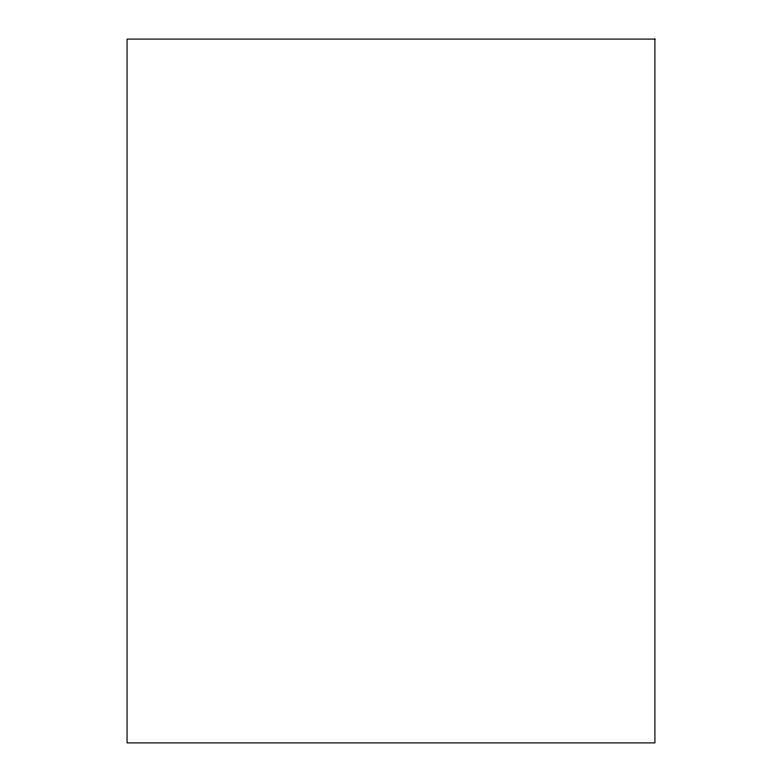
<?xml version="1.0" encoding="UTF-8"?>
<svg xmlns="http://www.w3.org/2000/svg" width="782" height="782" viewBox="0 0 782 782"><rect width="100%" height="100%" fill="white"/><g stroke="black" fill="none" stroke-linecap="round" stroke-linejoin="round"><path stroke-width="1.17" d="M654.925 39.1L127.075 39.1L127.075 742.9L654.925 742.9L654.925 39.1"/></g></svg>
